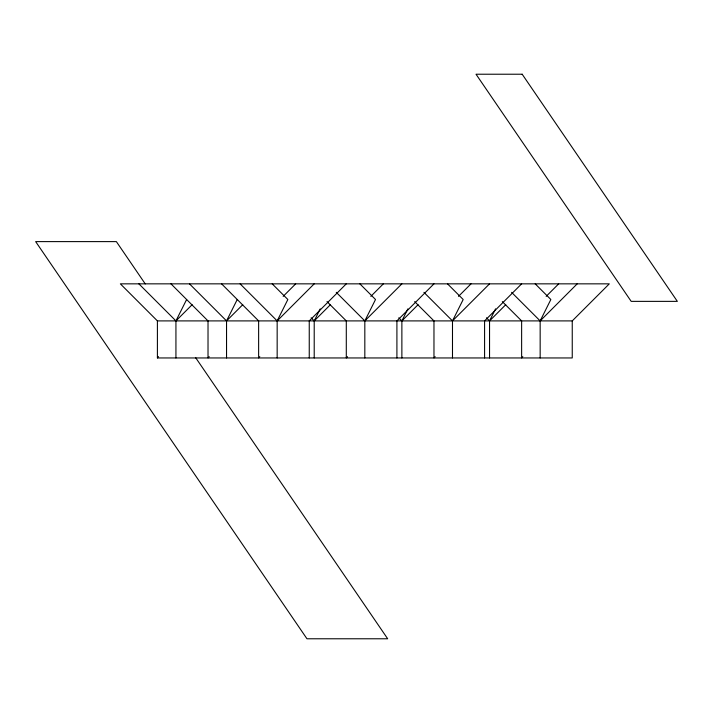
<?xml version="1.0" encoding="UTF-8"?>
<svg xmlns="http://www.w3.org/2000/svg" width="713" height="713" viewBox="0 0 713 713"><rect width="100%" height="100%" fill="white"/><g stroke="black" fill="none" stroke-linecap="round" stroke-linejoin="round"><path stroke-width="1.07" d="M186.628 299.505L175.933 320.903L175.933 357.953M237.242 299.505L226.547 320.903L226.547 357.953M320.226 308.863L314.21 320.903L314.21 357.953M407.898 308.863L401.874 320.903L401.874 357.953M495.562 308.863L489.546 320.903L489.546 357.953M572.245 320.903L157.404 320.903L120.354 283.845L609.303 283.845L572.245 320.903L572.245 357.953L157.404 357.953L158.562 356.616M209.176 356.616L208.018 357.953L208.018 320.903L170.968 283.845M259.79 356.616L258.632 357.953L258.632 320.903L221.583 283.845M347.454 356.616L346.295 357.953L346.295 320.903L327 301.599M435.126 356.616L433.967 357.953L433.967 320.903L414.672 301.599M522.789 356.616L521.631 357.953L521.631 320.903L502.335 301.599M192.145 304.692L175.933 320.903L138.875 283.845M242.759 304.692L226.547 320.903L189.489 283.845M283.159 296.376L295.681 283.845M314.21 283.845L277.161 320.903L277.161 357.953M346.295 283.845L309.246 320.903L309.246 357.953M330.422 304.692L314.21 320.903L311.126 317.811M370.822 296.376L383.353 283.845M401.874 283.845L364.824 320.903L364.824 357.953M433.967 283.845L396.909 320.903L396.909 357.953M418.085 304.692L401.874 320.903L398.79 317.811M458.486 296.376L471.017 283.845M489.546 283.845L452.488 320.903L452.488 357.953M521.631 283.845L484.582 320.903L484.582 357.953M505.758 304.692L489.546 320.903L486.453 317.811M546.158 296.376L558.689 283.845M577.209 283.845L540.16 320.903L540.16 357.953M535.196 283.845L550.855 299.505L540.16 320.903L511.595 292.339M447.523 283.845L463.192 299.505L452.488 320.903L423.932 292.339M359.86 283.845L375.519 299.505L364.824 320.903L336.269 292.339M272.197 283.845L287.856 299.505L277.161 320.903L240.103 283.845M145.247 283.899L116.362 241.609L35.65 241.609L306.964 638.777L387.676 638.777L195.496 357.454M157.404 320.903L157.404 357.953M522.174 74.223L476.017 74.223L631.192 301.367L677.35 301.367L522.174 74.223"/></g></svg>
